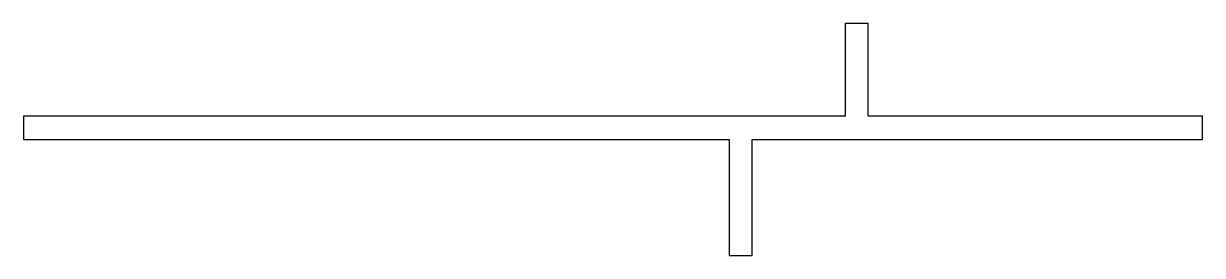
# Model space of a CAD drawing. Header units: millimetres. Extents: x 169.8 to 195.2, y -162.5 to -157.5.
import ezdxf

# ---------------------------------------------------------------- set-up
doc = ezdxf.new("R2010")
doc.units = ezdxf.units.MM

msp = doc.modelspace()

# ---------------------------------------------------------------- linework, layer by layer
for p, q in [((188, -157.5), (187.5, -157.5)), ((187.5, -157.5), (187.5, -159.5)), ((188, -159.5), (188, -157.5)), ((169.8, -159.5), (169.8, -160)), ((187.5, -159.5), (169.8, -159.5)), ((195.2, -159.5), (188, -159.5)), ((195.2, -160), (195.2, -159.5)), ((169.8, -160), (185, -160)), ((185, -160), (185, -162.5)), ((185.5, -162.5), (185.5, -160)), ((185.5, -160), (195.2, -160)), ((185, -162.5), (185.5, -162.5))]:
    msp.add_line(p, q)

doc.saveas('drawing.dxf')
